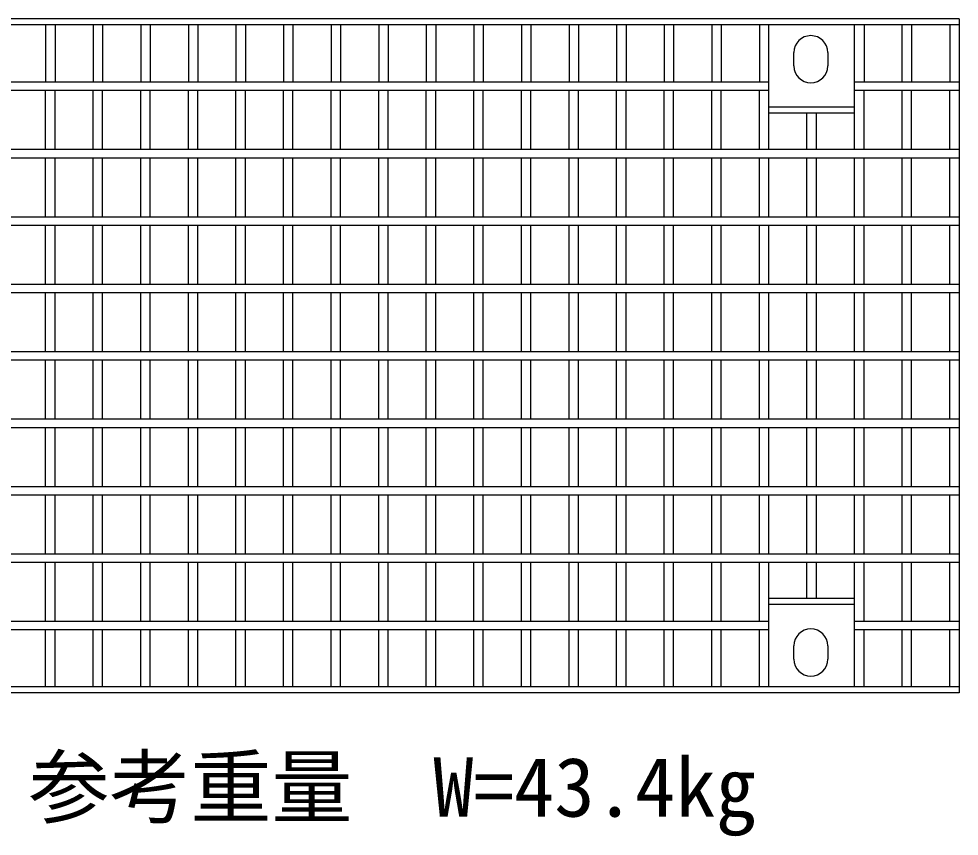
# Model space of a CAD drawing. Units: millimetres, scale not verified. Extents: x -25200 to 25200, y -8910 to 8910.
# Drawn here: x -12525 to -11827, y 2210 to 2816 of the extents above; entities that cross this region are included whole.
import ezdxf
from ezdxf.enums import TextEntityAlignment as Align

# ---------------------------------------------------------------- set-up
doc = ezdxf.new("R2010")
doc.units = ezdxf.units.MM
doc.header["$LTSCALE"] = 30
doc.layers.add('0-0_DIM', color=7, linetype='Continuous', lineweight=25)
doc.layers.add('0-2_HATCH', color=6, linetype='Continuous', lineweight=25)
doc.styles.add('ＭＳ ゴシック', font='')
doc.styles.get('ＭＳ ゴシック').set_extended_font_data('MS Gothic')

msp = doc.modelspace()

# ---------------------------------------------------------------- linework, layer by layer
at = {"layer": '0-2_HATCH'}
for p, q in [((-11827.21, 2816.41), (-12822.21, 2816.41)), ((-11827.21, 2811.91), (-12822.21, 2811.91)), ((-12504.64, 2811.91), (-12504.64, 2769.41)), ((-12497.64, 2811.91), (-12497.64, 2769.41)), ((-12469.36, 2811.91), (-12469.36, 2769.41)), ((-12462.36, 2811.91), (-12462.36, 2769.41)), ((-12434.07, 2811.91), (-12434.07, 2769.41)), ((-12427.07, 2811.91), (-12427.07, 2769.41)), ((-12398.78, 2811.91), (-12398.78, 2769.41)), ((-12391.78, 2811.91), (-12391.78, 2769.41)), ((-12363.5, 2811.91), (-12363.5, 2769.41)), ((-12356.5, 2811.91), (-12356.5, 2769.41)), ((-12328.21, 2811.91), (-12328.21, 2769.41)), ((-12321.21, 2811.91), (-12321.21, 2769.41)), ((-12292.93, 2811.91), (-12292.93, 2769.41)), ((-12285.93, 2811.91), (-12285.93, 2769.41)), ((-12257.64, 2811.91), (-12257.64, 2769.41)), ((-12250.64, 2811.91), (-12250.64, 2769.41)), ((-12222.36, 2811.91), (-12222.36, 2769.41)), ((-12215.36, 2811.91), (-12215.36, 2769.41)), ((-12187.07, 2811.91), (-12187.07, 2769.41)), ((-12180.07, 2811.91), (-12180.07, 2769.41)), ((-12151.78, 2811.91), (-12151.78, 2769.41)), ((-12144.78, 2811.91), (-12144.78, 2769.41)), ((-12116.5, 2811.91), (-12116.5, 2769.41)), ((-12109.5, 2811.91), (-12109.5, 2769.41)), ((-12081.21, 2811.91), (-12081.21, 2769.41)), ((-12074.21, 2811.91), (-12074.21, 2769.41)), ((-12045.93, 2811.91), (-12045.93, 2769.41)), ((-12038.93, 2811.91), (-12038.93, 2769.41)), ((-12010.64, 2811.91), (-12010.64, 2769.41)), ((-12003.64, 2811.91), (-12003.64, 2769.41)), ((-11975.36, 2811.91), (-11975.36, 2769.41)), ((-11968.36, 2719.41), (-11968.36, 2811.91)), ((-11904.78, 2719.41), (-11904.78, 2811.91)), ((-11897.78, 2811.91), (-11897.78, 2769.41)), ((-11869.5, 2769.41), (-11869.5, 2811.91)), ((-11862.5, 2811.91), (-11862.5, 2769.41)), ((-11834.21, 2811.91), (-11834.21, 2769.41)), ((-11827.21, 2816.41), (-11827.21, 2316.41)), ((-11949.71, 2781.41), (-11949.71, 2791.41)), ((-11924.71, 2791.41), (-11924.71, 2781.41)), ((-11968.36, 2769.41), (-12681.07, 2769.41)), ((-11827.21, 2769.41), (-11904.78, 2769.41)), ((-12681.07, 2763.41), (-11968.36, 2763.41)), ((-12504.64, 2719.41), (-12504.64, 2763.41)), ((-12497.64, 2719.41), (-12497.64, 2763.41)), ((-12469.36, 2719.41), (-12469.36, 2763.41)), ((-12462.36, 2719.41), (-12462.36, 2763.41)), ((-12434.07, 2719.41), (-12434.07, 2763.41)), ((-12427.07, 2719.41), (-12427.07, 2763.41)), ((-12398.78, 2719.41), (-12398.78, 2763.41)), ((-12391.78, 2719.41), (-12391.78, 2763.41)), ((-12363.5, 2719.41), (-12363.5, 2763.41)), ((-12356.5, 2719.41), (-12356.5, 2763.41)), ((-12328.21, 2719.41), (-12328.21, 2763.41)), ((-12321.21, 2719.41), (-12321.21, 2763.41)), ((-12292.93, 2719.41), (-12292.93, 2763.41)), ((-12285.93, 2719.41), (-12285.93, 2763.41)), ((-12257.64, 2719.41), (-12257.64, 2763.41)), ((-12250.64, 2719.41), (-12250.64, 2763.41)), ((-12222.36, 2719.41), (-12222.36, 2763.41)), ((-12215.36, 2719.41), (-12215.36, 2763.41)), ((-12187.07, 2719.41), (-12187.07, 2763.41)), ((-12180.07, 2719.41), (-12180.07, 2763.41)), ((-12151.78, 2719.41), (-12151.78, 2763.41)), ((-12144.78, 2719.41), (-12144.78, 2763.41)), ((-12116.5, 2719.41), (-12116.5, 2763.41)), ((-12109.5, 2719.41), (-12109.5, 2763.41)), ((-12081.21, 2719.41), (-12081.21, 2763.41)), ((-12074.21, 2719.41), (-12074.21, 2763.41)), ((-12045.93, 2719.41), (-12045.93, 2763.41)), ((-12038.93, 2719.41), (-12038.93, 2763.41)), ((-12010.64, 2719.41), (-12010.64, 2763.41)), ((-12003.64, 2719.41), (-12003.64, 2763.41)), ((-11975.36, 2719.41), (-11975.36, 2763.41)), ((-11904.78, 2763.41), (-11827.21, 2763.41)), ((-11897.78, 2719.41), (-11897.78, 2763.41)), ((-11869.5, 2719.41), (-11869.5, 2763.41)), ((-11862.5, 2719.41), (-11862.5, 2763.41)), ((-11834.21, 2719.41), (-11834.21, 2763.41)), ((-11904.78, 2750.91), (-11968.36, 2750.91)), ((-11904.78, 2746.41), (-11968.36, 2746.41)), ((-11940.07, 2719.41), (-11940.07, 2746.41)), ((-11933.07, 2719.41), (-11933.07, 2746.41)), ((-11827.21, 2719.41), (-12822.21, 2719.41)), ((-12822.21, 2713.41), (-11827.21, 2713.41)), ((-12504.64, 2669.41), (-12504.64, 2713.41)), ((-12497.64, 2669.41), (-12497.64, 2713.41)), ((-12469.36, 2669.41), (-12469.36, 2713.41)), ((-12462.36, 2669.41), (-12462.36, 2713.41)), ((-12434.07, 2669.41), (-12434.07, 2713.41)), ((-12427.07, 2669.41), (-12427.07, 2713.41)), ((-12398.78, 2669.41), (-12398.78, 2713.41)), ((-12391.78, 2669.41), (-12391.78, 2713.41)), ((-12363.5, 2669.41), (-12363.5, 2713.41)), ((-12356.5, 2669.41), (-12356.5, 2713.41)), ((-12328.21, 2669.41), (-12328.21, 2713.41)), ((-12321.21, 2669.41), (-12321.21, 2713.41)), ((-12292.93, 2669.41), (-12292.93, 2713.41)), ((-12285.93, 2669.41), (-12285.93, 2713.41)), ((-12257.64, 2669.41), (-12257.64, 2713.41)), ((-12250.64, 2669.41), (-12250.64, 2713.41)), ((-12222.36, 2669.41), (-12222.36, 2713.41)), ((-12215.36, 2669.41), (-12215.36, 2713.41)), ((-12187.07, 2669.41), (-12187.07, 2713.41)), ((-12180.07, 2669.41), (-12180.07, 2713.41)), ((-12151.78, 2669.41), (-12151.78, 2713.41)), ((-12144.78, 2669.41), (-12144.78, 2713.41)), ((-12116.5, 2669.41), (-12116.5, 2713.41)), ((-12109.5, 2669.41), (-12109.5, 2713.41)), ((-12081.21, 2669.41), (-12081.21, 2713.41)), ((-12074.21, 2669.41), (-12074.21, 2713.41)), ((-12045.93, 2669.41), (-12045.93, 2713.41)), ((-12038.93, 2669.41), (-12038.93, 2713.41)), ((-12010.64, 2669.41), (-12010.64, 2713.41)), ((-12003.64, 2669.41), (-12003.64, 2713.41)), ((-11975.36, 2669.41), (-11975.36, 2713.41)), ((-11968.36, 2669.41), (-11968.36, 2713.41)), ((-11940.07, 2669.41), (-11940.07, 2713.41)), ((-11933.07, 2669.41), (-11933.07, 2713.41)), ((-11904.78, 2669.41), (-11904.78, 2713.41)), ((-11897.78, 2669.41), (-11897.78, 2713.41)), ((-11869.5, 2669.41), (-11869.5, 2713.41)), ((-11862.5, 2669.41), (-11862.5, 2713.41)), ((-11834.21, 2669.41), (-11834.21, 2713.41)), ((-11827.21, 2669.41), (-12822.21, 2669.41)), ((-12822.21, 2663.41), (-11827.21, 2663.41)), ((-12504.64, 2619.41), (-12504.64, 2663.41)), ((-12497.64, 2619.41), (-12497.64, 2663.41)), ((-12469.36, 2619.41), (-12469.36, 2663.41)), ((-12462.36, 2619.41), (-12462.36, 2663.41)), ((-12434.07, 2619.41), (-12434.07, 2663.41)), ((-12427.07, 2619.41), (-12427.07, 2663.41)), ((-12398.78, 2619.41), (-12398.78, 2663.41)), ((-12391.78, 2619.41), (-12391.78, 2663.41)), ((-12363.5, 2619.41), (-12363.5, 2663.41)), ((-12356.5, 2619.41), (-12356.5, 2663.41)), ((-12328.21, 2619.41), (-12328.21, 2663.41)), ((-12321.21, 2619.41), (-12321.21, 2663.41)), ((-12292.93, 2619.41), (-12292.93, 2663.41)), ((-12285.93, 2619.41), (-12285.93, 2663.41)), ((-12257.64, 2619.41), (-12257.64, 2663.41)), ((-12250.64, 2619.41), (-12250.64, 2663.41)), ((-12222.36, 2619.41), (-12222.36, 2663.41)), ((-12215.36, 2619.41), (-12215.36, 2663.41)), ((-12187.07, 2619.41), (-12187.07, 2663.41)), ((-12180.07, 2619.41), (-12180.07, 2663.41)), ((-12151.78, 2619.41), (-12151.78, 2663.41)), ((-12144.78, 2619.41), (-12144.78, 2663.41)), ((-12116.5, 2619.41), (-12116.5, 2663.41)), ((-12109.5, 2619.41), (-12109.5, 2663.41)), ((-12081.21, 2619.41), (-12081.21, 2663.41)), ((-12074.21, 2619.41), (-12074.21, 2663.41)), ((-12045.93, 2619.41), (-12045.93, 2663.41)), ((-12038.93, 2619.41), (-12038.93, 2663.41)), ((-12010.64, 2619.41), (-12010.64, 2663.41)), ((-12003.64, 2619.41), (-12003.64, 2663.41)), ((-11975.36, 2619.41), (-11975.36, 2663.41)), ((-11968.36, 2619.41), (-11968.36, 2663.41)), ((-11940.07, 2619.41), (-11940.07, 2663.41)), ((-11933.07, 2619.41), (-11933.07, 2663.41)), ((-11904.78, 2619.41), (-11904.78, 2663.41)), ((-11897.78, 2619.41), (-11897.78, 2663.41)), ((-11869.5, 2619.41), (-11869.5, 2663.41)), ((-11862.5, 2619.41), (-11862.5, 2663.41)), ((-11834.21, 2619.41), (-11834.21, 2663.41)), ((-11827.21, 2619.41), (-12822.21, 2619.41)), ((-12822.21, 2613.41), (-11827.21, 2613.41)), ((-12504.64, 2569.41), (-12504.64, 2613.41)), ((-12497.64, 2569.41), (-12497.64, 2613.41)), ((-12469.36, 2569.41), (-12469.36, 2613.41)), ((-12462.36, 2569.41), (-12462.36, 2613.41)), ((-12434.07, 2569.41), (-12434.07, 2613.41)), ((-12427.07, 2569.41), (-12427.07, 2613.41)), ((-12398.78, 2569.41), (-12398.78, 2613.41)), ((-12391.78, 2569.41), (-12391.78, 2613.41)), ((-12363.5, 2569.41), (-12363.5, 2613.41)), ((-12356.5, 2569.41), (-12356.5, 2613.41)), ((-12328.21, 2569.41), (-12328.21, 2613.41)), ((-12321.21, 2569.41), (-12321.21, 2613.41)), ((-12292.93, 2569.41), (-12292.93, 2613.41)), ((-12285.93, 2569.41), (-12285.93, 2613.41)), ((-12257.64, 2569.41), (-12257.64, 2613.41)), ((-12250.64, 2569.41), (-12250.64, 2613.41)), ((-12222.36, 2569.41), (-12222.36, 2613.41)), ((-12215.36, 2569.41), (-12215.36, 2613.41)), ((-12187.07, 2569.41), (-12187.07, 2613.41)), ((-12180.07, 2569.41), (-12180.07, 2613.41)), ((-12151.78, 2569.41), (-12151.78, 2613.41)), ((-12144.78, 2569.41), (-12144.78, 2613.41)), ((-12116.5, 2569.41), (-12116.5, 2613.41)), ((-12109.5, 2569.41), (-12109.5, 2613.41)), ((-12081.21, 2569.41), (-12081.21, 2613.41)), ((-12074.21, 2569.41), (-12074.21, 2613.41)), ((-12045.93, 2569.41), (-12045.93, 2613.41)), ((-12038.93, 2569.41), (-12038.93, 2613.41)), ((-12010.64, 2569.41), (-12010.64, 2613.41)), ((-12003.64, 2569.41), (-12003.64, 2613.41)), ((-11975.36, 2569.41), (-11975.36, 2613.41)), ((-11968.36, 2569.41), (-11968.36, 2613.41)), ((-11940.07, 2569.41), (-11940.07, 2613.41)), ((-11933.07, 2569.41), (-11933.07, 2613.41)), ((-11904.78, 2569.41), (-11904.78, 2613.41)), ((-11897.78, 2569.41), (-11897.78, 2613.41)), ((-11869.5, 2569.41), (-11869.5, 2613.41)), ((-11862.5, 2569.41), (-11862.5, 2613.41)), ((-11834.21, 2569.41), (-11834.21, 2613.41)), ((-11827.21, 2569.41), (-12822.21, 2569.41)), ((-12822.21, 2563.41), (-11827.21, 2563.41)), ((-12504.64, 2519.41), (-12504.64, 2563.41)), ((-12497.64, 2519.41), (-12497.64, 2563.41)), ((-12469.36, 2519.41), (-12469.36, 2563.41)), ((-12462.36, 2519.41), (-12462.36, 2563.41)), ((-12434.07, 2519.41), (-12434.07, 2563.41)), ((-12427.07, 2519.41), (-12427.07, 2563.41)), ((-12398.78, 2519.41), (-12398.78, 2563.41)), ((-12391.78, 2519.41), (-12391.78, 2563.41)), ((-12363.5, 2519.41), (-12363.5, 2563.41)), ((-12356.5, 2519.41), (-12356.5, 2563.41)), ((-12328.21, 2519.41), (-12328.21, 2563.41)), ((-12321.21, 2519.41), (-12321.21, 2563.41)), ((-12292.93, 2519.41), (-12292.93, 2563.41)), ((-12285.93, 2519.41), (-12285.93, 2563.41)), ((-12257.64, 2519.41), (-12257.64, 2563.41)), ((-12250.64, 2519.41), (-12250.64, 2563.41)), ((-12222.36, 2519.41), (-12222.36, 2563.41)), ((-12215.36, 2519.41), (-12215.36, 2563.41)), ((-12187.07, 2519.41), (-12187.07, 2563.41)), ((-12180.07, 2519.41), (-12180.07, 2563.41)), ((-12151.78, 2519.41), (-12151.78, 2563.41)), ((-12144.78, 2519.41), (-12144.78, 2563.41)), ((-12116.5, 2519.41), (-12116.5, 2563.41)), ((-12109.5, 2519.41), (-12109.5, 2563.41)), ((-12081.21, 2519.41), (-12081.21, 2563.41)), ((-12074.21, 2519.41), (-12074.21, 2563.41)), ((-12045.93, 2519.41), (-12045.93, 2563.41)), ((-12038.93, 2519.41), (-12038.93, 2563.41)), ((-12010.64, 2519.41), (-12010.64, 2563.41)), ((-12003.64, 2519.41), (-12003.64, 2563.41)), ((-11975.36, 2519.41), (-11975.36, 2563.41)), ((-11968.36, 2519.41), (-11968.36, 2563.41)), ((-11940.07, 2519.41), (-11940.07, 2563.41)), ((-11933.07, 2519.41), (-11933.07, 2563.41)), ((-11904.78, 2519.41), (-11904.78, 2563.41)), ((-11897.78, 2519.41), (-11897.78, 2563.41)), ((-11869.5, 2519.41), (-11869.5, 2563.41)), ((-11862.5, 2519.41), (-11862.5, 2563.41)), ((-11834.21, 2519.41), (-11834.21, 2563.41)), ((-11827.21, 2519.41), (-12822.21, 2519.41)), ((-12822.21, 2513.41), (-11827.21, 2513.41)), ((-12504.64, 2469.41), (-12504.64, 2513.41)), ((-12497.64, 2469.41), (-12497.64, 2513.41)), ((-12469.36, 2469.41), (-12469.36, 2513.41)), ((-12462.36, 2469.41), (-12462.36, 2513.41)), ((-12434.07, 2469.41), (-12434.07, 2513.41)), ((-12427.07, 2469.41), (-12427.07, 2513.41)), ((-12398.78, 2469.41), (-12398.78, 2513.41)), ((-12391.78, 2469.41), (-12391.78, 2513.41)), ((-12363.5, 2469.41), (-12363.5, 2513.41)), ((-12356.5, 2469.41), (-12356.5, 2513.41)), ((-12328.21, 2469.41), (-12328.21, 2513.41)), ((-12321.21, 2469.41), (-12321.21, 2513.41)), ((-12292.93, 2469.41), (-12292.93, 2513.41)), ((-12285.93, 2469.41), (-12285.93, 2513.41)), ((-12257.64, 2469.41), (-12257.64, 2513.41)), ((-12250.64, 2469.41), (-12250.64, 2513.41)), ((-12222.36, 2469.41), (-12222.36, 2513.41)), ((-12215.36, 2469.41), (-12215.36, 2513.41)), ((-12187.07, 2469.41), (-12187.07, 2513.41)), ((-12180.07, 2469.41), (-12180.07, 2513.41)), ((-12151.78, 2469.41), (-12151.78, 2513.41)), ((-12144.78, 2469.41), (-12144.78, 2513.41)), ((-12116.5, 2469.41), (-12116.5, 2513.41)), ((-12109.5, 2469.41), (-12109.5, 2513.41)), ((-12081.21, 2469.41), (-12081.21, 2513.41)), ((-12074.21, 2469.41), (-12074.21, 2513.41)), ((-12045.93, 2469.41), (-12045.93, 2513.41)), ((-12038.93, 2469.41), (-12038.93, 2513.41)), ((-12010.64, 2469.41), (-12010.64, 2513.41)), ((-12003.64, 2469.41), (-12003.64, 2513.41)), ((-11975.36, 2469.41), (-11975.36, 2513.41)), ((-11968.36, 2469.41), (-11968.36, 2513.41)), ((-11940.07, 2469.41), (-11940.07, 2513.41)), ((-11933.07, 2469.41), (-11933.07, 2513.41)), ((-11904.78, 2469.41), (-11904.78, 2513.41)), ((-11897.78, 2469.41), (-11897.78, 2513.41)), ((-11869.5, 2469.41), (-11869.5, 2513.41)), ((-11862.5, 2469.41), (-11862.5, 2513.41)), ((-11834.21, 2469.41), (-11834.21, 2513.41)), ((-11827.21, 2469.41), (-12822.21, 2469.41)), ((-12822.21, 2463.41), (-11827.21, 2463.41)), ((-12504.64, 2419.41), (-12504.64, 2463.41)), ((-12497.64, 2419.41), (-12497.64, 2463.41)), ((-12469.36, 2419.41), (-12469.36, 2463.41)), ((-12462.36, 2419.41), (-12462.36, 2463.41)), ((-12434.07, 2419.41), (-12434.07, 2463.41)), ((-12427.07, 2419.41), (-12427.07, 2463.41)), ((-12398.78, 2419.41), (-12398.78, 2463.41)), ((-12391.78, 2419.41), (-12391.78, 2463.41)), ((-12363.5, 2419.41), (-12363.5, 2463.41)), ((-12356.5, 2419.41), (-12356.5, 2463.41)), ((-12328.21, 2419.41), (-12328.21, 2463.41)), ((-12321.21, 2419.41), (-12321.21, 2463.41)), ((-12292.93, 2419.41), (-12292.93, 2463.41)), ((-12285.93, 2419.41), (-12285.93, 2463.41)), ((-12257.64, 2419.41), (-12257.64, 2463.41)), ((-12250.64, 2419.41), (-12250.64, 2463.41)), ((-12222.36, 2419.41), (-12222.36, 2463.41)), ((-12215.36, 2419.41), (-12215.36, 2463.41)), ((-12187.07, 2419.41), (-12187.07, 2463.41)), ((-12180.07, 2419.41), (-12180.07, 2463.41)), ((-12151.78, 2419.41), (-12151.78, 2463.41)), ((-12144.78, 2419.41), (-12144.78, 2463.41)), ((-12116.5, 2419.41), (-12116.5, 2463.41)), ((-12109.5, 2419.41), (-12109.5, 2463.41)), ((-12081.21, 2419.41), (-12081.21, 2463.41)), ((-12074.21, 2419.41), (-12074.21, 2463.41)), ((-12045.93, 2419.41), (-12045.93, 2463.41)), ((-12038.93, 2419.41), (-12038.93, 2463.41)), ((-12010.64, 2419.41), (-12010.64, 2463.41)), ((-12003.64, 2419.41), (-12003.64, 2463.41)), ((-11975.36, 2419.41), (-11975.36, 2463.41)), ((-11968.36, 2419.41), (-11968.36, 2463.41)), ((-11940.07, 2419.41), (-11940.07, 2463.41)), ((-11933.07, 2419.41), (-11933.07, 2463.41)), ((-11904.78, 2419.41), (-11904.78, 2463.41)), ((-11897.78, 2419.41), (-11897.78, 2463.41)), ((-11869.5, 2419.41), (-11869.5, 2463.41)), ((-11862.5, 2419.41), (-11862.5, 2463.41)), ((-11834.21, 2419.41), (-11834.21, 2463.41)), ((-11827.21, 2419.41), (-12822.21, 2419.41)), ((-12822.21, 2413.41), (-11827.21, 2413.41)), ((-12504.64, 2369.41), (-12504.64, 2413.41)), ((-12497.64, 2369.41), (-12497.64, 2413.41)), ((-12469.36, 2369.41), (-12469.36, 2413.41)), ((-12462.36, 2369.41), (-12462.36, 2413.41)), ((-12434.07, 2369.41), (-12434.07, 2413.41)), ((-12427.07, 2369.41), (-12427.07, 2413.41)), ((-12398.78, 2369.41), (-12398.78, 2413.41)), ((-12391.78, 2369.41), (-12391.78, 2413.41)), ((-12363.5, 2369.41), (-12363.5, 2413.41)), ((-12356.5, 2369.41), (-12356.5, 2413.41)), ((-12328.21, 2369.41), (-12328.21, 2413.41)), ((-12321.21, 2369.41), (-12321.21, 2413.41)), ((-12292.93, 2369.41), (-12292.93, 2413.41)), ((-12285.93, 2369.41), (-12285.93, 2413.41)), ((-12257.64, 2369.41), (-12257.64, 2413.41)), ((-12250.64, 2369.41), (-12250.64, 2413.41)), ((-12222.36, 2369.41), (-12222.36, 2413.41)), ((-12215.36, 2369.41), (-12215.36, 2413.41)), ((-12187.07, 2369.41), (-12187.07, 2413.41)), ((-12180.07, 2369.41), (-12180.07, 2413.41)), ((-12151.78, 2369.41), (-12151.78, 2413.41)), ((-12144.78, 2369.41), (-12144.78, 2413.41)), ((-12116.5, 2369.41), (-12116.5, 2413.41)), ((-12109.5, 2369.41), (-12109.5, 2413.41)), ((-12081.21, 2369.41), (-12081.21, 2413.41)), ((-12074.21, 2369.41), (-12074.21, 2413.41)), ((-12045.93, 2369.41), (-12045.93, 2413.41)), ((-12038.93, 2369.41), (-12038.93, 2413.41)), ((-12010.64, 2369.41), (-12010.64, 2413.41)), ((-12003.64, 2369.41), (-12003.64, 2413.41)), ((-11975.36, 2369.41), (-11975.36, 2413.41)), ((-11968.36, 2320.91), (-11968.36, 2413.41)), ((-11940.07, 2386.41), (-11940.07, 2413.41)), ((-11933.07, 2386.41), (-11933.07, 2413.41)), ((-11904.78, 2320.91), (-11904.78, 2413.41)), ((-11897.78, 2369.41), (-11897.78, 2413.41)), ((-11869.5, 2369.41), (-11869.5, 2413.41)), ((-11862.5, 2369.41), (-11862.5, 2413.41)), ((-11834.21, 2369.41), (-11834.21, 2413.41)), ((-11904.78, 2386.41), (-11968.36, 2386.41)), ((-11904.78, 2381.91), (-11968.36, 2381.91)), ((-11968.36, 2369.41), (-12681.07, 2369.41)), ((-11827.21, 2369.41), (-11904.78, 2369.41)), ((-12681.07, 2363.41), (-11968.36, 2363.41)), ((-12504.64, 2320.91), (-12504.64, 2363.41)), ((-12497.64, 2320.91), (-12497.64, 2363.41)), ((-12469.36, 2320.91), (-12469.36, 2363.41)), ((-12462.36, 2320.91), (-12462.36, 2363.41)), ((-12434.07, 2320.91), (-12434.07, 2363.41)), ((-12427.07, 2320.91), (-12427.07, 2363.41)), ((-12398.78, 2320.91), (-12398.78, 2363.41)), ((-12391.78, 2320.91), (-12391.78, 2363.41)), ((-12363.5, 2320.91), (-12363.5, 2363.41)), ((-12356.5, 2320.91), (-12356.5, 2363.41)), ((-12328.21, 2320.91), (-12328.21, 2363.41)), ((-12321.21, 2320.91), (-12321.21, 2363.41)), ((-12292.93, 2320.91), (-12292.93, 2363.41)), ((-12285.93, 2320.91), (-12285.93, 2363.41)), ((-12257.64, 2320.91), (-12257.64, 2363.41)), ((-12250.64, 2320.91), (-12250.64, 2363.41)), ((-12222.36, 2320.91), (-12222.36, 2363.41)), ((-12215.36, 2320.91), (-12215.36, 2363.41)), ((-12187.07, 2320.91), (-12187.07, 2363.41)), ((-12180.07, 2320.91), (-12180.07, 2363.41)), ((-12151.78, 2320.91), (-12151.78, 2363.41)), ((-12144.78, 2320.91), (-12144.78, 2363.41)), ((-12116.5, 2320.91), (-12116.5, 2363.41)), ((-12109.5, 2320.91), (-12109.5, 2363.41)), ((-12081.21, 2320.91), (-12081.21, 2363.41)), ((-12074.21, 2320.91), (-12074.21, 2363.41)), ((-12045.93, 2320.91), (-12045.93, 2363.41)), ((-12038.93, 2320.91), (-12038.93, 2363.41)), ((-12010.64, 2320.91), (-12010.64, 2363.41)), ((-12003.64, 2320.91), (-12003.64, 2363.41)), ((-11975.36, 2320.91), (-11975.36, 2363.41)), ((-11904.78, 2363.41), (-11827.21, 2363.41)), ((-11897.78, 2320.91), (-11897.78, 2363.41)), ((-11869.5, 2320.91), (-11869.5, 2363.41)), ((-11862.5, 2320.91), (-11862.5, 2363.41)), ((-11834.21, 2320.91), (-11834.21, 2363.41)), ((-11949.71, 2341.41), (-11949.71, 2351.41)), ((-11924.71, 2351.41), (-11924.71, 2341.41)), ((-11827.21, 2320.91), (-12822.21, 2320.91)), ((-11827.21, 2316.41), (-12822.21, 2316.41))]:
    msp.add_line(p, q, dxfattribs=at)
for centre, start, end in [((-11937.21, 2791.41), 0, 180), ((-11937.21, 2781.41), 180, 0), ((-11937.21, 2351.41), 0, 180), ((-11937.21, 2341.41), 180, 0)]:
    msp.add_arc(centre, 12.5, start, end, dxfattribs=at)

# ---------------------------------------------------------------- texts
at = {"layer": '0-0_DIM', "style": 'ＭＳ ゴシック'}
msp.add_text('参考重量\u3000W=43.4kg', height=43.99, dxfattribs=at).set_placement((-12517.23, 2211.48), align=Align.BOTTOM_LEFT)

doc.saveas('drawing.dxf')
